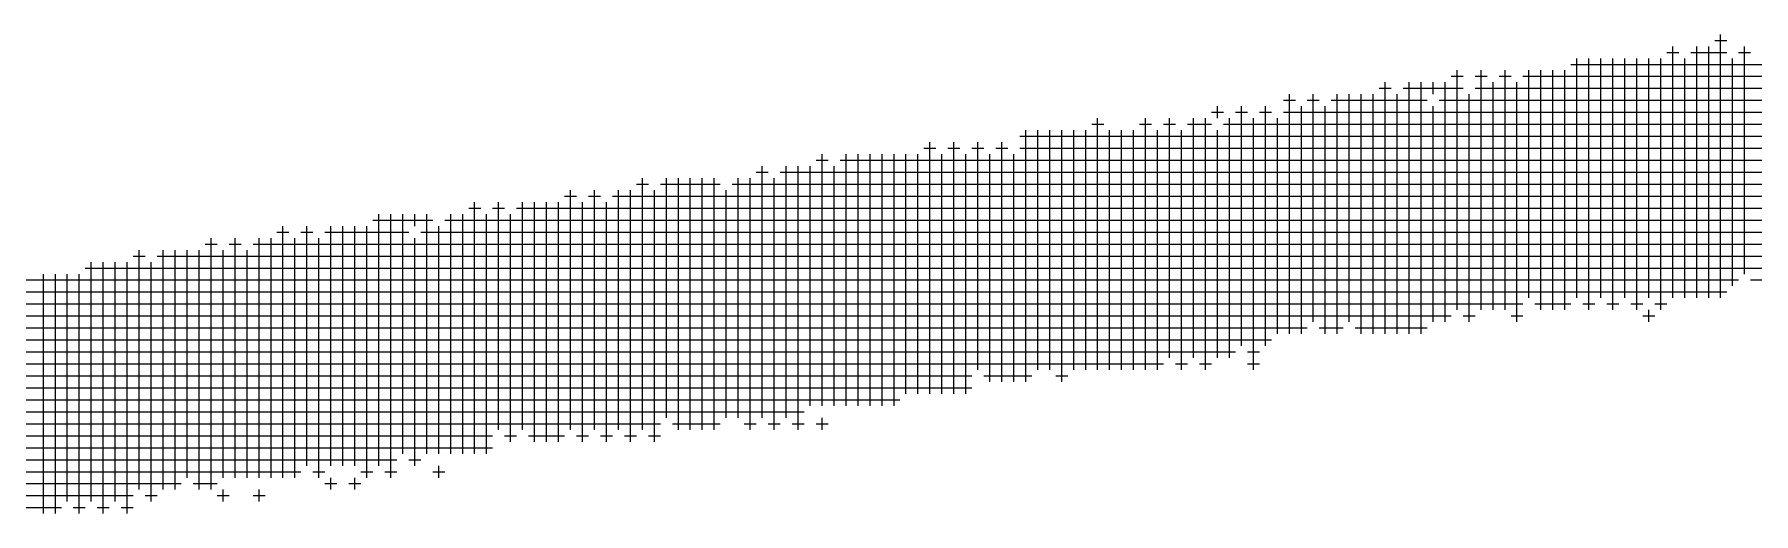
# Model space of a CAD drawing. Header units: feet. Extents: x 0 to 510288, y 0 to 371336.
# Drawn here: x 355453 to 356131, y 88261 to 88450 of the extents above; entities that cross this region are included whole.
import ezdxf

# ---------------------------------------------------------------- set-up
doc = ezdxf.new("R2010")
doc.units = ezdxf.units.FT
doc.header["$LTSCALE"] = 100
doc.header["$MEASUREMENT"] = 0
doc.layers.add('CX-MISC', color=2, linetype='CONTINUOUS')

msp = doc.modelspace()

# ---------------------------------------------------------------- linework, layer by layer
at = {"layer": 'CX-MISC'}
for p, q in [((356099.53, 88345.72, 12271.3), (356099.53, 88444.95, 12271.3)), ((356108.98, 88345.72, 12271.3), (356108.98, 88444.95, 12271.3)), ((356113.71, 88345.72, 12271.3), (356113.71, 88444.95, 12271.3)), ((356116.07, 88447.31, 12271.3), (356120.8, 88447.31, 12271.3)), ((356118.43, 88345.72, 12271.3), (356118.43, 88449.67, 12271.3)), ((356127.88, 88355.17, 12271.3), (356127.88, 88444.95, 12271.3)), ((356059.37, 88437.86, 12271.3), (356777.57, 88437.86, 12271.3)), ((356061.73, 88345.72, 12271.3), (356061.73, 88440.22, 12271.3)), ((356066.46, 88341, 12271.3), (356066.46, 88440.22, 12271.3)), ((356071.18, 88345.72, 12271.3), (356071.18, 88440.22, 12271.3)), ((356075.91, 88341, 12271.3), (356075.91, 88440.22, 12271.3)), ((356080.63, 88345.72, 12271.3), (356080.63, 88440.22, 12271.3)), ((356085.36, 88341, 12271.3), (356085.36, 88440.22, 12271.3)), ((356090.08, 88345.72, 12271.3), (356090.08, 88440.22, 12271.3)), ((356094.81, 88341, 12271.3), (356094.81, 88440.22, 12271.3)), ((356097.17, 88442.59, 12271.3), (356101.9, 88442.59, 12271.3)), ((356104.26, 88345.72, 12271.3), (356104.26, 88440.22, 12271.3)), ((356106.62, 88442.59, 12271.3), (356120.8, 88442.59, 12271.3)), ((356123.16, 88350.45, 12271.3), (356123.16, 88440.22, 12271.3)), ((356125.52, 88442.59, 12271.3), (356130.25, 88442.59, 12271.3)), ((355986.13, 88331.55, 12271.3), (355986.13, 88430.77, 12271.3)), ((355995.58, 88331.55, 12271.3), (355995.58, 88430.77, 12271.3)), ((356000.31, 88331.55, 12271.3), (356000.31, 88430.77, 12271.3)), ((356005.03, 88426.05, 12271.3), (356005.03, 88430.77, 12271.3)), ((356009.76, 88336.27, 12271.3), (356009.76, 88430.77, 12271.3)), ((356012.12, 88433.14, 12271.3), (356016.85, 88433.14, 12271.3)), ((356014.48, 88341, 12271.3), (356014.48, 88435.5, 12271.3)), ((356021.57, 88433.14, 12271.3), (356026.3, 88433.14, 12271.3)), ((356023.93, 88341, 12271.3), (356023.93, 88435.5, 12271.3)), ((356028.66, 88341, 12271.3), (356028.66, 88430.77, 12271.3)), ((356031.02, 88433.14, 12271.3), (356035.75, 88433.14, 12271.3)), ((356033.38, 88341, 12271.3), (356033.38, 88435.5, 12271.3)), ((356038.11, 88336.27, 12271.3), (356038.11, 88430.77, 12271.3)), ((356040.47, 88433.14, 12271.3), (356768.12, 88433.14, 12271.3)), ((356042.83, 88345.72, 12271.3), (356042.83, 88435.5, 12271.3)), ((356047.56, 88341, 12271.3), (356047.56, 88435.5, 12271.3)), ((356052.28, 88341, 12271.3), (356052.28, 88435.5, 12271.3)), ((356057.01, 88341, 12271.3), (356057.01, 88435.5, 12271.3)), ((355945.97, 88423.69, 12271.3), (355950.7, 88423.69, 12271.3)), ((355948.33, 88331.55, 12271.3), (355948.33, 88426.05, 12271.3)), ((355955.42, 88423.69, 12271.3), (355960.15, 88423.69, 12271.3)), ((355957.78, 88336.27, 12271.3), (355957.78, 88426.05, 12271.3)), ((355964.87, 88423.69, 12271.3), (356002.67, 88423.69, 12271.3)), ((355967.23, 88331.55, 12271.3), (355967.23, 88426.05, 12271.3)), ((355971.96, 88336.27, 12271.3), (355971.96, 88426.05, 12271.3)), ((355976.68, 88331.55, 12271.3), (355976.68, 88426.05, 12271.3)), ((355981.41, 88331.55, 12271.3), (355981.41, 88426.05, 12271.3)), ((355983.77, 88428.41, 12271.3), (355988.5, 88428.41, 12271.3)), ((355990.86, 88331.55, 12271.3), (355990.86, 88426.05, 12271.3)), ((355993.22, 88428.41, 12271.3), (356016.85, 88428.41, 12271.3)), ((356007.4, 88423.69, 12271.3), (356673.62, 88423.69, 12271.3)), ((356019.21, 88336.27, 12271.3), (356019.21, 88426.05, 12271.3)), ((356021.57, 88428.41, 12271.3), (356683.07, 88428.41, 12271.3)), ((355872.73, 88317.37, 12271.3), (355872.73, 88416.6, 12271.3)), ((355891.63, 88317.37, 12271.3), (355891.63, 88416.6, 12271.3)), ((355901.08, 88322.1, 12271.3), (355901.08, 88416.6, 12271.3)), ((355910.53, 88322.1, 12271.3), (355910.53, 88416.6, 12271.3)), ((355915.26, 88317.37, 12271.3), (355915.26, 88416.6, 12271.3)), ((355917.62, 88418.96, 12271.3), (355922.35, 88418.96, 12271.3)), ((355919.98, 88416.6, 12271.3), (355919.98, 88421.32, 12271.3)), ((355924.71, 88322.1, 12271.3), (355924.71, 88416.6, 12271.3)), ((355927.07, 88418.96, 12271.3), (355931.8, 88418.96, 12271.3)), ((355929.43, 88326.82, 12271.3), (355929.43, 88421.32, 12271.3)), ((355934.16, 88317.37, 12271.3), (355934.16, 88416.6, 12271.3)), ((355936.52, 88418.96, 12271.3), (355941.25, 88418.96, 12271.3)), ((355938.88, 88326.82, 12271.3), (355938.88, 88421.32, 12271.3)), ((355943.61, 88331.55, 12271.3), (355943.61, 88416.6, 12271.3)), ((355945.97, 88418.96, 12271.3), (356583.85, 88418.96, 12271.3)), ((355953.06, 88331.55, 12271.3), (355953.06, 88421.32, 12271.3)), ((355962.51, 88331.55, 12271.3), (355962.51, 88421.32, 12271.3)), ((356005.03, 88336.27, 12271.3), (356005.03, 88421.32, 12271.3)), ((355842.02, 88409.51, 12271.3), (356541.32, 88409.51, 12271.3)), ((355844.38, 88312.65, 12271.3), (355844.38, 88411.87, 12271.3)), ((355849.11, 88317.37, 12271.3), (355849.11, 88411.87, 12271.3)), ((355853.83, 88317.37, 12271.3), (355853.83, 88411.87, 12271.3)), ((355858.56, 88312.65, 12271.3), (355858.56, 88411.87, 12271.3)), ((355863.28, 88317.37, 12271.3), (355863.28, 88411.87, 12271.3)), ((355868.01, 88317.37, 12271.3), (355868.01, 88411.87, 12271.3)), ((355870.37, 88414.24, 12271.3), (355875.1, 88414.24, 12271.3)), ((355877.46, 88317.37, 12271.3), (355877.46, 88411.87, 12271.3)), ((355882.18, 88317.37, 12271.3), (355882.18, 88411.87, 12271.3)), ((355886.91, 88317.37, 12271.3), (355886.91, 88411.87, 12271.3)), ((355889.27, 88414.24, 12271.3), (355894, 88414.24, 12271.3)), ((355896.36, 88317.37, 12271.3), (355896.36, 88411.87, 12271.3)), ((355898.72, 88414.24, 12271.3), (355903.45, 88414.24, 12271.3)), ((355905.81, 88317.37, 12271.3), (355905.81, 88411.87, 12271.3)), ((355908.17, 88414.24, 12271.3), (355917.62, 88414.24, 12271.3)), ((355919.98, 88322.1, 12271.3), (355919.98, 88411.87, 12271.3)), ((355922.35, 88414.24, 12271.3), (356560.22, 88414.24, 12271.3)), ((355804.22, 88404.79, 12271.3), (355808.95, 88404.79, 12271.3)), ((355806.58, 88307.92, 12271.3), (355806.58, 88407.15, 12271.3)), ((355813.67, 88404.79, 12271.3), (355818.4, 88404.79, 12271.3)), ((355816.03, 88307.92, 12271.3), (355816.03, 88407.15, 12271.3)), ((355823.12, 88404.79, 12271.3), (355827.85, 88404.79, 12271.3)), ((355825.48, 88317.37, 12271.3), (355825.48, 88407.15, 12271.3)), ((355832.57, 88404.79, 12271.3), (355837.3, 88404.79, 12271.3)), ((355834.93, 88312.65, 12271.3), (355834.93, 88407.15, 12271.3)), ((355842.02, 88404.79, 12271.3), (356522.42, 88404.79, 12271.3)), ((355740.43, 88298.47, 12271.3), (355740.43, 88397.7, 12271.3)), ((355749.88, 88298.47, 12271.3), (355749.88, 88397.7, 12271.3)), ((355754.61, 88293.75, 12271.3), (355754.61, 88397.7, 12271.3)), ((355759.33, 88303.2, 12271.3), (355759.33, 88397.7, 12271.3)), ((355761.7, 88400.06, 12271.3), (355766.42, 88400.06, 12271.3)), ((355764.06, 88303.2, 12271.3), (355764.06, 88402.42, 12271.3)), ((355768.78, 88303.2, 12271.3), (355768.78, 88397.7, 12271.3)), ((355771.15, 88400.06, 12271.3), (356503.52, 88400.06, 12271.3)), ((355773.51, 88303.2, 12271.3), (355773.51, 88402.42, 12271.3)), ((355778.23, 88303.2, 12271.3), (355778.23, 88402.42, 12271.3)), ((355782.96, 88303.2, 12271.3), (355782.96, 88402.42, 12271.3)), ((355787.68, 88303.2, 12271.3), (355787.68, 88402.42, 12271.3)), ((355792.41, 88303.2, 12271.3), (355792.41, 88402.42, 12271.3)), ((355797.13, 88307.92, 12271.3), (355797.13, 88402.42, 12271.3)), ((355801.86, 88307.92, 12271.3), (355801.86, 88402.42, 12271.3)), ((355811.31, 88307.92, 12271.3), (355811.31, 88402.42, 12271.3)), ((355820.76, 88307.92, 12271.3), (355820.76, 88402.42, 12271.3)), ((355830.21, 88312.65, 12271.3), (355830.21, 88402.42, 12271.3)), ((355839.66, 88312.65, 12271.3), (355839.66, 88402.42, 12271.3)), ((355690.82, 88390.61, 12271.3), (355695.55, 88390.61, 12271.3)), ((355693.18, 88293.75, 12271.3), (355693.18, 88392.97, 12271.3)), ((355700.27, 88390.61, 12271.3), (355723.9, 88390.61, 12271.3)), ((355702.63, 88298.47, 12271.3), (355702.63, 88392.97, 12271.3)), ((355707.36, 88293.75, 12271.3), (355707.36, 88392.97, 12271.3)), ((355712.08, 88293.75, 12271.3), (355712.08, 88392.97, 12271.3)), ((355716.81, 88293.75, 12271.3), (355716.81, 88392.97, 12271.3)), ((355721.53, 88293.75, 12271.3), (355721.53, 88392.97, 12271.3)), ((355728.62, 88390.61, 12271.3), (356404.3, 88390.61, 12271.3)), ((355730.98, 88298.47, 12271.3), (355730.98, 88392.97, 12271.3)), ((355735.71, 88293.75, 12271.3), (355735.71, 88392.97, 12271.3)), ((355738.07, 88395.34, 12271.3), (355742.8, 88395.34, 12271.3)), ((355745.16, 88293.75, 12271.3), (355745.16, 88392.97, 12271.3)), ((355747.52, 88395.34, 12271.3), (356446.82, 88395.34, 12271.3)), ((355627.03, 88284.3, 12271.3), (355627.03, 88383.52, 12271.3)), ((355636.48, 88293.75, 12271.3), (355636.48, 88383.52, 12271.3)), ((355645.93, 88293.75, 12271.3), (355645.93, 88383.52, 12271.3)), ((355650.66, 88289.02, 12271.3), (355650.66, 88383.52, 12271.3)), ((355655.38, 88289.02, 12271.3), (355655.38, 88383.52, 12271.3)), ((355660.11, 88289.02, 12271.3), (355660.11, 88383.52, 12271.3)), ((355662.47, 88385.89, 12271.3), (355667.2, 88385.89, 12271.3)), ((355664.83, 88293.75, 12271.3), (355664.83, 88388.25, 12271.3)), ((355669.56, 88289.02, 12271.3), (355669.56, 88383.52, 12271.3)), ((355671.92, 88385.89, 12271.3), (355676.65, 88385.89, 12271.3)), ((355674.28, 88293.75, 12271.3), (355674.28, 88388.25, 12271.3)), ((355679.01, 88289.02, 12271.3), (355679.01, 88383.52, 12271.3)), ((355681.37, 88385.89, 12271.3), (356371.22, 88385.89, 12271.3)), ((355683.73, 88293.75, 12271.3), (355683.73, 88388.25, 12271.3)), ((355688.46, 88289.02, 12271.3), (355688.46, 88388.25, 12271.3)), ((355697.91, 88289.02, 12271.3), (355697.91, 88388.25, 12271.3)), ((355726.26, 88298.47, 12271.3), (355726.26, 88388.25, 12271.3)), ((355586.87, 88376.44, 12271.3), (355610.5, 88376.44, 12271.3)), ((355589.23, 88279.57, 12271.3), (355589.23, 88378.8, 12271.3)), ((355593.96, 88274.85, 12271.3), (355593.96, 88378.8, 12271.3)), ((355598.68, 88284.3, 12271.3), (355598.68, 88378.8, 12271.3)), ((355603.41, 88374.07, 12271.3), (355603.41, 88378.8, 12271.3)), ((355608.13, 88284.3, 12271.3), (355608.13, 88378.8, 12271.3)), ((355615.22, 88376.44, 12271.3), (356305.07, 88376.44, 12271.3)), ((355617.58, 88284.3, 12271.3), (355617.58, 88378.8, 12271.3)), ((355622.31, 88284.3, 12271.3), (355622.31, 88378.8, 12271.3)), ((355624.67, 88381.16, 12271.3), (355629.4, 88381.16, 12271.3)), ((355631.76, 88284.3, 12271.3), (355631.76, 88378.8, 12271.3)), ((355634.12, 88381.16, 12271.3), (355638.85, 88381.16, 12271.3)), ((355641.21, 88289.02, 12271.3), (355641.21, 88378.8, 12271.3)), ((355643.57, 88381.16, 12271.3), (356366.5, 88381.16, 12271.3)), ((355523.08, 88270.12, 12271.3), (355523.08, 88369.35, 12271.3)), ((355532.53, 88274.85, 12271.3), (355532.53, 88369.35, 12271.3)), ((355541.98, 88274.85, 12271.3), (355541.98, 88369.35, 12271.3)), ((355546.71, 88274.85, 12271.3), (355546.71, 88369.35, 12271.3)), ((355549.07, 88371.71, 12271.3), (355553.8, 88371.71, 12271.3)), ((355551.43, 88274.85, 12271.3), (355551.43, 88374.07, 12271.3)), ((355556.16, 88274.85, 12271.3), (355556.16, 88369.35, 12271.3)), ((355558.52, 88371.71, 12271.3), (355563.25, 88371.71, 12271.3)), ((355560.88, 88279.57, 12271.3), (355560.88, 88374.07, 12271.3)), ((355565.61, 88274.85, 12271.3), (355565.61, 88369.35, 12271.3)), ((355567.97, 88371.71, 12271.3), (355601.05, 88371.71, 12271.3)), ((355570.33, 88279.57, 12271.3), (355570.33, 88374.07, 12271.3)), ((355575.06, 88279.57, 12271.3), (355575.06, 88374.07, 12271.3)), ((355579.78, 88279.57, 12271.3), (355579.78, 88374.07, 12271.3)), ((355584.51, 88274.85, 12271.3), (355584.51, 88374.07, 12271.3)), ((355603.41, 88279.57, 12271.3), (355603.41, 88369.35, 12271.3)), ((355605.77, 88371.71, 12271.3), (356276.72, 88371.71, 12271.3)), ((355612.86, 88284.3, 12271.3), (355612.86, 88374.07, 12271.3)), ((355492.37, 88362.26, 12271.3), (355497.1, 88362.26, 12271.3)), ((355494.73, 88270.12, 12271.3), (355494.73, 88364.62, 12271.3)), ((355501.82, 88362.26, 12271.3), (356215.3, 88362.26, 12271.3)), ((355504.18, 88270.12, 12271.3), (355504.18, 88364.62, 12271.3)), ((355508.91, 88270.12, 12271.3), (355508.91, 88364.62, 12271.3)), ((355513.63, 88274.85, 12271.3), (355513.63, 88364.62, 12271.3)), ((355518.36, 88270.12, 12271.3), (355518.36, 88364.62, 12271.3)), ((355520.72, 88366.99, 12271.3), (355525.45, 88366.99, 12271.3)), ((355527.81, 88274.85, 12271.3), (355527.81, 88364.62, 12271.3)), ((355530.17, 88366.99, 12271.3), (355534.9, 88366.99, 12271.3)), ((355537.26, 88274.85, 12271.3), (355537.26, 88364.62, 12271.3)), ((355539.62, 88366.99, 12271.3), (356257.82, 88366.99, 12271.3)), ((355456.93, 88260.67, 12271.3), (355456.93, 88355.17, 12271.3)), ((355461.66, 88260.67, 12271.3), (355461.66, 88355.17, 12271.3)), ((355466.38, 88265.4, 12271.3), (355466.38, 88355.17, 12271.3)), ((355471.11, 88260.67, 12271.3), (355471.11, 88355.17, 12271.3)), ((355473.47, 88357.54, 12271.3), (356144.42, 88357.54, 12271.3)), ((355475.83, 88265.4, 12271.3), (355475.83, 88359.9, 12271.3)), ((355480.56, 88260.67, 12271.3), (355480.56, 88359.9, 12271.3)), ((355485.28, 88265.4, 12271.3), (355485.28, 88359.9, 12271.3)), ((355490.01, 88260.67, 12271.3), (355490.01, 88359.9, 12271.3)), ((355499.46, 88265.4, 12271.3), (355499.46, 88359.9, 12271.3)), ((355435.67, 88352.81, 12271.3), (356125.52, 88352.81, 12271.3)), ((356130.25, 88352.81, 12271.3), (356134.97, 88352.81, 12271.3)), ((355397.87, 88343.36, 12271.3), (356040.47, 88343.36, 12271.3)), ((355416.77, 88348.09, 12271.3), (356120.8, 88348.09, 12271.3)), ((356045.2, 88343.36, 12271.3), (356059.37, 88343.36, 12271.3)), ((356064.1, 88343.36, 12271.3), (356068.82, 88343.36, 12271.3)), ((356073.55, 88343.36, 12271.3), (356078.27, 88343.36, 12271.3)), ((356083, 88343.36, 12271.3), (356087.72, 88343.36, 12271.3)), ((356092.45, 88343.36, 12271.3), (356097.17, 88343.36, 12271.3)), ((355308.1, 88338.64, 12271.3), (356012.12, 88338.64, 12271.3)), ((356016.85, 88338.64, 12271.3), (356021.57, 88338.64, 12271.3)), ((356035.75, 88338.64, 12271.3), (356040.47, 88338.64, 12271.3)), ((356087.72, 88338.64, 12271.3), (356092.45, 88338.64, 12271.3)), ((356090.08, 88336.27, 12271.3), (356090.08, 88341, 12271.3)), ((355227.77, 88329.19, 12271.3), (355941.25, 88329.19, 12271.3)), ((355293.92, 88333.91, 12271.3), (355955.42, 88333.91, 12271.3)), ((355960.15, 88333.91, 12271.3), (355969.6, 88333.91, 12271.3)), ((355974.32, 88333.91, 12271.3), (356002.67, 88333.91, 12271.3)), ((355180.52, 88324.46, 12271.3), (355927.07, 88324.46, 12271.3)), ((355931.8, 88324.46, 12271.3), (355936.52, 88324.46, 12271.3)), ((355062.4, 88315.01, 12271.3), (355823.12, 88315.01, 12271.3)), ((355128.55, 88319.74, 12271.3), (355898.72, 88319.74, 12271.3)), ((355827.85, 88315.01, 12271.3), (355846.75, 88315.01, 12271.3)), ((355856.2, 88315.01, 12271.3), (355860.92, 88315.01, 12271.3)), ((355903.45, 88319.74, 12271.3), (355908.17, 88319.74, 12271.3)), ((355912.9, 88319.74, 12271.3), (355917.62, 88319.74, 12271.3)), ((355931.8, 88319.74, 12271.3), (355936.52, 88319.74, 12271.3)), ((355000.97, 88310.29, 12271.3), (355823.12, 88310.29, 12271.3)), ((354934.82, 88300.84, 12271.3), (355756.97, 88300.84, 12271.3)), ((354977.35, 88305.56, 12271.3), (355794.77, 88305.56, 12271.3)), ((354906.47, 88296.11, 12271.3), (355700.27, 88296.11, 12271.3)), ((355705, 88296.11, 12271.3), (355723.9, 88296.11, 12271.3)), ((355733.35, 88296.11, 12271.3), (355738.07, 88296.11, 12271.3)), ((355742.8, 88296.11, 12271.3), (355747.52, 88296.11, 12271.3)), ((355752.25, 88296.11, 12271.3), (355756.97, 88296.11, 12271.3)), ((355761.7, 88296.11, 12271.3), (355766.42, 88296.11, 12271.3)), ((355764.06, 88293.75, 12271.3), (355764.06, 88298.47, 12271.3)), ((354878.12, 88291.39, 12271.3), (355634.12, 88291.39, 12271.3)), ((355638.85, 88291.39, 12271.3), (355643.57, 88291.39, 12271.3)), ((355648.3, 88291.39, 12271.3), (355662.47, 88291.39, 12271.3)), ((355667.2, 88291.39, 12271.3), (355671.92, 88291.39, 12271.3)), ((355676.65, 88291.39, 12271.3), (355681.37, 88291.39, 12271.3)), ((355686.1, 88291.39, 12271.3), (355690.82, 88291.39, 12271.3)), ((355695.55, 88291.39, 12271.3), (355700.27, 88291.39, 12271.3)), ((354849.77, 88286.66, 12271.3), (355634.12, 88286.66, 12271.3)), ((354868.67, 88281.94, 12271.3), (355596.32, 88281.94, 12271.3)), ((355601.05, 88281.94, 12271.3), (355605.77, 88281.94, 12271.3)), ((354783.62, 88277.21, 12271.3), (355558.52, 88277.21, 12271.3)), ((355563.25, 88277.21, 12271.3), (355567.97, 88277.21, 12271.3)), ((355570.33, 88270.12, 12271.3), (355570.33, 88274.85, 12271.3)), ((355579.78, 88270.12, 12271.3), (355579.78, 88274.85, 12271.3)), ((355582.15, 88277.21, 12271.3), (355586.87, 88277.21, 12271.3)), ((355591.6, 88277.21, 12271.3), (355596.32, 88277.21, 12271.3)), ((355610.5, 88277.21, 12271.3), (355615.22, 88277.21, 12271.3)), ((355612.86, 88274.85, 12271.3), (355612.86, 88279.57, 12271.3)), ((354726.92, 88267.76, 12271.3), (355492.37, 88267.76, 12271.3)), ((354764.72, 88272.49, 12271.3), (355511.27, 88272.49, 12271.3)), ((355497.1, 88267.76, 12271.3), (355501.82, 88267.76, 12271.3)), ((355516, 88272.49, 12271.3), (355525.45, 88272.49, 12271.3)), ((355525.45, 88267.76, 12271.3), (355530.17, 88267.76, 12271.3)), ((355527.81, 88265.4, 12271.3), (355527.81, 88270.12, 12271.3)), ((355539.62, 88267.76, 12271.3), (355544.35, 88267.76, 12271.3)), ((355541.98, 88265.4, 12271.3), (355541.98, 88270.12, 12271.3)), ((355567.97, 88272.49, 12271.3), (355572.7, 88272.49, 12271.3)), ((355577.42, 88272.49, 12271.3), (355582.15, 88272.49, 12271.3)), ((354665.5, 88263.04, 12271.3), (355464.02, 88263.04, 12271.3)), ((355468.75, 88263.04, 12271.3), (355473.47, 88263.04, 12271.3)), ((355478.2, 88263.04, 12271.3), (355482.92, 88263.04, 12271.3)), ((355487.65, 88263.04, 12271.3), (355492.37, 88263.04, 12271.3))]:
    msp.add_line(p, q, dxfattribs=at)

doc.saveas('drawing.dxf')
